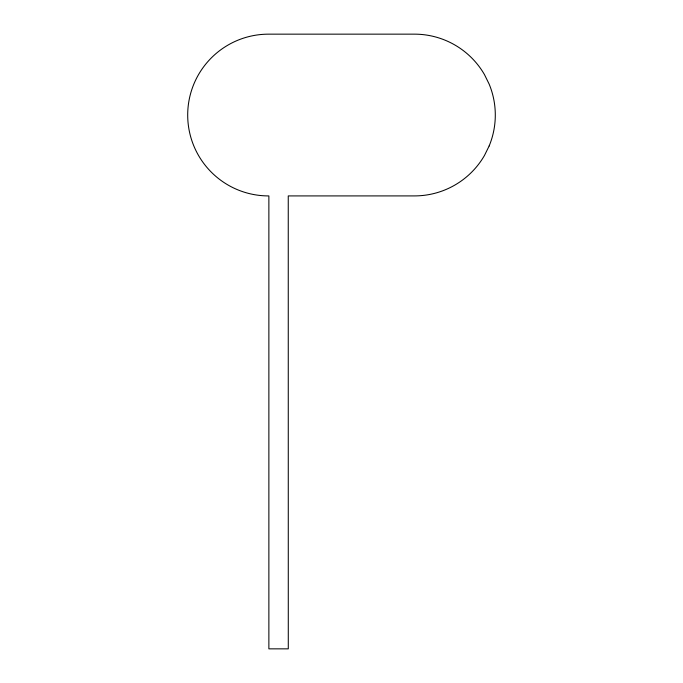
<?xml version="1.0" encoding="UTF-8"?>
<svg xmlns="http://www.w3.org/2000/svg" width="683" height="683" viewBox="0 0 683 683"><rect width="100%" height="100%" fill="white"/><g stroke="black" fill="none" stroke-linecap="round" stroke-linejoin="round"><path stroke-width="1.02" d="M489.148 145.974L484.469 155.468A80.884 80.884 0 0 1 414.427 195.91L288.252 195.919L288.286 648.85L268.871 648.85L268.871 195.919A80.884 80.884 0 0 1 187.697 115.188A80.884 80.884 0 0 1 268.573 34.159L414.419 34.15A80.884 80.884 0 0 1 484.46 74.584L489.139 84.077A80.884 80.884 0 0 1 489.148 145.974"/></g></svg>
